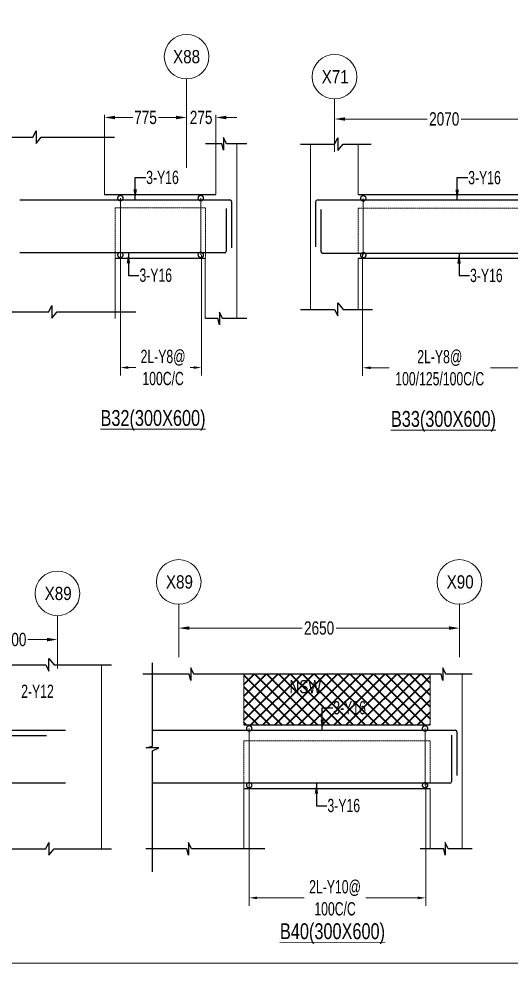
# Model space of a CAD drawing. Header units: millimetres. Extents: x -2697 to 288508, y -1308 to 60928.
# Drawn here: x 6101 to 10747, y 3901 to 12821 of the extents above; entities that cross this region are included whole.
import ezdxf
from ezdxf.enums import TextEntityAlignment as Align

# ---------------------------------------------------------------- set-up
doc = ezdxf.new("R2010")
doc.units = ezdxf.units.MM
doc.header["$LTSCALE"] = 100
for name, pattern in [('ACAD_ISO04W100', [30, 24, -3, 0, -3]), ('CONTINOUS', [0]), ('CONTINU', [0]), ('HIDDEN', [0.375, 0.25, -0.125])]:
    doc.linetypes.add(name, pattern=pattern)
doc.layers.get('Defpoints').update_dxf_attribs({"color": 1, "lineweight": 0})
for name, color, linetype in [('-S-ARROW', 253, 'Continuous'), ('-S-MISC', 8, 'Continuous'), ('-STR-BEAM', 7, 'CONTINU'), ('-STR-REINF', 3, 'Continuous'), ('-STR-TEXT', 6, 'Continuous')]:
    doc.layers.add(name, color=color, linetype=linetype)
for name, color, linetype, lineweight in [('-S-STIRUP', 11, 'Continuous', 9), ('-S-TEXT', 6, 'Continuous', 0), ('-STR-COLUMN', 5, 'HIDDEN', 13), ('-STR-RF-DIM', 252, 'CONTINOUS', 20), ('A-ANNO-GRID-LINE', 252, 'ACAD_ISO04W100', 20), ('A-ANNO-GRID-TEXT', 13, 'Continuous', 15), ('GRID DIM', 252, 'Continuous', 9), ('S-COL HATCH', 9, 'Continuous', 35), ('SEC TEXT', 9, 'Continuous', 18), ('SLAB LINE', 254, 'HIDDEN', 20)]:
    doc.layers.add(name, color=color, linetype=linetype, lineweight=lineweight)
doc.styles.add('BEAM-LS', font='romans.shx', dxfattribs={"width": 0.8})
doc.styles.add('Dim.s & Anno.(Misc.)', font='ARIALN.TTF')
doc.styles.add('SOBHA', font='swisscl.ttf', dxfattribs={"width": 0.9})
doc.styles.add('sobha.sed', font='swisscl.ttf')
doc.dimstyles.new('S-50', dxfattribs={"dimscale": 50, "dimtxt": 2.5, "dimasz": 2, "dimexe": 0.5, "dimexo": 0.25, "dimgap": 0.25, "dimtad": 0, "dimdec": 0, "dimrnd": 0.0005, "dimzin": 0, "dimdsep": 46, "dimtxsty": 'sobha.sed', "dimblk": 'OBLIQUE', "dimcen": 0.09, "dimclrd": 8, "dimclre": 8, "dimclrt": 6, "dimadec": 0, "dimazin": 0, "dimtfac": 1, "dimtdec": 0, "dimtofl": 0, "dimtmove": 2, "dimatfit": 3, "dimfxl": 0.18, "dimtolj": 1, "dimtzin": 0, "dimlwd": -1, "dimlwe": -1, "dimarcsym": 0})
doc.dimstyles.new('S-DIM50', dxfattribs={"dimscale": 50, "dimtxt": 2.5, "dimasz": 1.5, "dimexe": 1.5, "dimexo": 1, "dimgap": 0.5, "dimtad": 0, "dimdec": 0, "dimzin": 0, "dimdsep": 46, "dimtxsty": 'SOBHA', "dimcen": 0.09, "dimclrd": 256, "dimclre": 256, "dimclrt": 6, "dimadec": 5, "dimazin": 0, "dimtfac": 1, "dimtdec": 0, "dimtofl": 0, "dimtmove": 0, "dimatfit": 3, "dimfxl": 0.18, "dimtolj": 1, "dimtzin": 0, "dimlwd": -1, "dimlwe": -1, "dimarcsym": 0})
doc.dimstyles.new('STIRUP', dxfattribs={"dimscale": 50, "dimtxt": 2.5, "dimasz": 2.2, "dimexe": 0, "dimexo": 0, "dimgap": 0.5, "dimtad": 0, "dimdec": 0, "dimzin": 0, "dimdsep": 46, "dimtxsty": 'BEAM-LS', "dimblk": 'DOTSMALL', "dimcen": 0.09, "dimclrd": 256, "dimclre": 256, "dimclrt": 256, "dimadec": 5, "dimazin": 0, "dimtfac": 1, "dimtdec": 0, "dimtofl": 0, "dimtmove": 0, "dimatfit": 3, "dimldrblk": 'DOTSMALL', "dimfxl": 0, "dimfxlon": 1, "dimtolj": 1, "dimtzin": 0, "dimlwd": -1, "dimlwe": -1, "dimarcsym": 0})

# ---------------------------------------------------------------- blocks, each defined once
blk = doc.blocks.new('_Oblique')
at = {"color": 0, "linetype": 'ByBlock', "lineweight": -2}
blk.add_line((-0.5, -0.5), (0.5, 0.5), dxfattribs=at)
blk = doc.blocks.new('*D86')
at = {"layer": '-STR-RF-DIM', "transparency": 16777216}
for p, q in [((9345.4, 10608.3), (9345.4, 9449.7)), ((11051.9, 10600.3), (11051.9, 9449.7)), ((9420.4, 9524.7), (9594.5, 9524.7)), ((10976.9, 9524.7), (10552.9, 9524.7))]:
    blk.add_line(p, q, dxfattribs=at)
for points in [[(9420.4, 9537.2), (9420.4, 9512.2), (9345.4, 9524.7)], [(10976.9, 9537.2), (10976.9, 9512.2), (11051.9, 9524.7)]]:
    blk.add_solid(points, dxfattribs=at)
at = {"layer": 'Defpoints', "color": 0, "transparency": 16777216}
for p in [(9345.4, 10608.3, 0), (11051.9, 10600.3, 0), (11051.9, 9524.7)]:
    blk.add_point(p, dxfattribs=at)
at = {"layer": '-STR-RF-DIM', "color": 6, "transparency": 16777216, "insert": (10073.7, 9524.7), "char_height": 125, "attachment_point": 5, "style": 'SOBHA'}
blk.add_mtext('\\A1;2L-Y8@\\P100/125/100C/C', dxfattribs=at)
blk = doc.blocks.new('_DotSmall')
at = {"color": 0, "linetype": 'ByBlock', "const_width": 0.5}
blk.add_lwpolyline([(-0.0625, 0, 1), (0.0625, 0, 1)], format="xyb", close=True, dxfattribs=at)
blk = doc.blocks.new('*D87')
at = {"layer": '-S-STIRUP', "ltscale": 100, "transparency": 16777216}
blk.add_line((9351.6, 10588.6), (9351.6, 11125.3), dxfattribs=at)
at = {"layer": 'Defpoints', "color": 0, "linetype": 'CONTINU', "ltscale": 100, "transparency": 16777216}
for p in [(9351.6, 11125.3), (9351.6, 11125.3), (9351.6, 10588.6)]:
    blk.add_point(p, dxfattribs=at)
at = {"layer": '-S-STIRUP', "linetype": 'CONTINU', "ltscale": 100, "transparency": 16777216, "xscale": 100, "yscale": 100, "zscale": 100}
for p, rotation in [((9351.6, 11125.3), 90), ((9351.6, 10588.6), 270)]:
    blk.add_blockref('_DotSmall', p, dxfattribs=dict(at, rotation=rotation))
blk = doc.blocks.new('A-SYMB_Grid')
blk.add_circle((0, 0), 4.21)
at = {"style": 'Dim.s & Anno.(Misc.)'}
blk.add_attdef('GRID', text='', height=3, dxfattribs=at).set_placement((0, 0), align=Align.MIDDLE_CENTER)
blk = doc.blocks.new('*D135')
at = {"layer": 'Defpoints', "color": 0, "transparency": 16777216}
for p in [(9080.1, 11922.8, 0), (11151.8, 11922.8, 0), (11151.8, 11874.8)]:
    blk.add_point(p, dxfattribs=at)
at = {"layer": 'GRID DIM', "transparency": 16777216}
for p, q in [((9080.1, 11910.3), (9080.1, 11849.8)), ((9180.1, 11874.8), (9955.1, 11874.8)), ((11051.8, 11874.8), (10276.8, 11874.8)), ((11151.8, 11910.3), (11151.8, 11849.8))]:
    blk.add_line(p, q, dxfattribs=at)
for points in [[(9180.1, 11891.5), (9180.1, 11858.2), (9080.1, 11874.8)], [(11051.8, 11891.5), (11051.8, 11858.2), (11151.8, 11874.8)]]:
    blk.add_solid(points, dxfattribs=at)
at = {"layer": 'GRID DIM', "color": 13, "transparency": 16777216, "insert": (10115.9, 11874.8), "char_height": 125, "attachment_point": 5, "style": 'sobha.sed'}
blk.add_mtext('\\A1;2070', dxfattribs=at)
blk = doc.blocks.new('*D387')
at = {"layer": '-STR-RF-DIM', "transparency": 16777216}
for p, q in [((7058.6, 10602.4), (7058.6, 9451.8)), ((7823.9, 10590.7), (7823.9, 9451.8)), ((7133.6, 9526.8), (7205.9, 9526.8)), ((7748.9, 9526.8), (7717.6, 9526.8))]:
    blk.add_line(p, q, dxfattribs=at)
for points in [[(7133.6, 9539.3), (7133.6, 9514.3), (7058.6, 9526.8)], [(7748.9, 9539.3), (7748.9, 9514.3), (7823.9, 9526.8)]]:
    blk.add_solid(points, dxfattribs=at)
at = {"layer": 'Defpoints', "color": 0, "transparency": 16777216}
for p in [(7058.6, 10602.4, 0), (7823.9, 10590.7, 178586.6), (7058.6, 9526.8)]:
    blk.add_point(p, dxfattribs=at)
at = {"layer": '-STR-RF-DIM', "color": 6, "transparency": 16777216, "insert": (7461.7, 9526.8), "char_height": 125, "attachment_point": 5, "style": 'SOBHA'}
blk.add_mtext('\\A1;2L-Y8@\\P100C/C', dxfattribs=at)
blk = doc.blocks.new('*D388')
at = {"layer": '-S-STIRUP', "ltscale": 100, "transparency": 16777216}
blk.add_line((7817.7, 10590.7), (7817.7, 11127.4), dxfattribs=at)
at = {"layer": 'Defpoints', "color": 0, "linetype": 'CONTINU', "ltscale": 100, "transparency": 16777216}
for p in [(7817.7, 11127.4), (7817.7, 11127.4), (7817.7, 10590.7)]:
    blk.add_point(p, dxfattribs=at)
at = {"layer": '-S-STIRUP', "linetype": 'CONTINU', "ltscale": 100, "transparency": 16777216, "xscale": 100, "yscale": 100, "zscale": 100}
for p, rotation in [((7817.7, 11127.4), 90), ((7817.7, 10590.7), 270)]:
    blk.add_blockref('_DotSmall', p, dxfattribs=dict(at, rotation=rotation))
blk = doc.blocks.new('*D389')
at = {"layer": '-S-STIRUP', "ltscale": 100, "transparency": 16777216}
blk.add_line((7058.6, 10590.7), (7058.6, 11127.4), dxfattribs=at)
at = {"layer": 'Defpoints', "color": 0, "linetype": 'CONTINU', "ltscale": 100, "transparency": 16777216}
for p in [(7058.6, 11127.4), (7058.6, 11127.4), (7058.6, 10590.7)]:
    blk.add_point(p, dxfattribs=at)
at = {"layer": '-S-STIRUP', "linetype": 'CONTINU', "ltscale": 100, "transparency": 16777216, "xscale": 100, "yscale": 100, "zscale": 100}
for p, rotation in [((7058.6, 11127.4), 90), ((7058.6, 10590.7), 270)]:
    blk.add_blockref('_DotSmall', p, dxfattribs=dict(at, rotation=rotation))
blk = doc.blocks.new('*D371')
at = {"layer": '-STR-RF-DIM', "transparency": 16777216}
for p, q in [((8274.7, 5592.9), (8274.7, 4442.4)), ((9941, 5600.9), (9941, 4442.4)), ((8349.7, 4517.4), (8794.1, 4517.4)), ((9866, 4517.4), (9376.3, 4517.4))]:
    blk.add_line(p, q, dxfattribs=at)
for points in [[(8349.7, 4529.9), (8349.7, 4504.9), (8274.7, 4517.4)], [(9866, 4529.9), (9866, 4504.9), (9941, 4517.4)]]:
    blk.add_solid(points, dxfattribs=at)
at = {"layer": 'Defpoints', "color": 0, "transparency": 16777216}
for p in [(8274.7, 5592.9, 0), (9941, 5600.9, 0), (8274.7, 4517.4)]:
    blk.add_point(p, dxfattribs=at)
at = {"layer": '-STR-RF-DIM', "color": 6, "transparency": 16777216, "insert": (9085.2, 4517.4), "char_height": 125, "attachment_point": 5, "style": 'SOBHA'}
blk.add_mtext('\\A1;2L-Y10@\\P100C/C', dxfattribs=at)
blk = doc.blocks.new('*D372')
at = {"layer": '-S-STIRUP', "ltscale": 100, "transparency": 16777216}
blk.add_line((9934.8, 5581.2), (9934.8, 6117.9), dxfattribs=at)
at = {"layer": 'Defpoints', "color": 0, "linetype": 'CONTINU', "ltscale": 100, "transparency": 16777216}
for p in [(9934.8, 6117.9), (9934.8, 6117.9), (9934.8, 5581.2)]:
    blk.add_point(p, dxfattribs=at)
at = {"layer": '-S-STIRUP', "linetype": 'CONTINU', "ltscale": 100, "transparency": 16777216, "xscale": 100, "yscale": 100, "zscale": 100}
for p, rotation in [((9934.8, 6117.9), 90), ((9934.8, 5581.2), 270)]:
    blk.add_blockref('_DotSmall', p, dxfattribs=dict(at, rotation=rotation))
blk = doc.blocks.new('*D373')
at = {"layer": '-S-STIRUP', "ltscale": 100, "transparency": 16777216}
blk.add_line((8274.7, 5581.2), (8274.7, 6117.9), dxfattribs=at)
at = {"layer": 'Defpoints', "color": 0, "linetype": 'CONTINU', "ltscale": 100, "transparency": 16777216}
for p in [(8274.7, 6117.9), (8274.7, 6117.9), (8274.7, 5581.2)]:
    blk.add_point(p, dxfattribs=at)
at = {"layer": '-S-STIRUP', "linetype": 'CONTINU', "ltscale": 100, "transparency": 16777216, "xscale": 100, "yscale": 100, "zscale": 100}
for p, rotation in [((8274.7, 6117.9), 90), ((8274.7, 5581.2), 270)]:
    blk.add_blockref('_DotSmall', p, dxfattribs=dict(at, rotation=rotation))
blk = doc.blocks.new('*D203')
at = {"layer": 'Defpoints', "color": 0, "transparency": 16777216}
for p in [(7683.4, 11889), (7683.4, 11532.4, 0), (7958.3, 11567.8, 0)]:
    blk.add_point(p, dxfattribs=at)
at = {"layer": 'GRID DIM', "transparency": 16777216}
for p, q in [((7583.4, 11889), (7483.4, 11889)), ((7683.4, 11544.9), (7683.4, 11914)), ((7958.3, 11580.3), (7958.3, 11914)), ((8058.3, 11889), (8158.3, 11889))]:
    blk.add_line(p, q, dxfattribs=at)
for points in [[(7583.4, 11905.7), (7583.4, 11872.4), (7683.4, 11889)], [(8058.3, 11905.7), (8058.3, 11872.4), (7958.3, 11889)]]:
    blk.add_solid(points, dxfattribs=at)
at = {"layer": 'GRID DIM', "color": 13, "transparency": 16777216, "insert": (7820.9, 11889), "char_height": 125, "attachment_point": 5, "style": 'sobha.sed'}
blk.add_mtext('\\A1;275', dxfattribs=at)
blk = doc.blocks.new('*D204')
at = {"layer": 'Defpoints', "color": 0, "transparency": 16777216}
for p in [(7683.4, 11889), (6908.3, 11567.8, 0), (7683.4, 11532.4, 0)]:
    blk.add_point(p, dxfattribs=at)
at = {"layer": 'GRID DIM', "transparency": 16777216}
for p, q in [((6908.3, 11580.3), (6908.3, 11914)), ((7008.3, 11889), (7174.7, 11889)), ((7583.4, 11889), (7417, 11889)), ((7683.4, 11544.9), (7683.4, 11914))]:
    blk.add_line(p, q, dxfattribs=at)
for points in [[(7008.3, 11905.7), (7008.3, 11872.4), (6908.3, 11889)], [(7583.4, 11905.7), (7583.4, 11872.4), (7683.4, 11889)]]:
    blk.add_solid(points, dxfattribs=at)
at = {"layer": 'GRID DIM', "color": 13, "transparency": 16777216, "insert": (7295.9, 11889), "char_height": 125, "attachment_point": 5, "style": 'sobha.sed'}
blk.add_mtext('\\A1;775', dxfattribs=at)
blk = doc.blocks.new('*D263')
at = {"layer": 'Defpoints', "color": 0, "transparency": 16777216}
for p in [(6464.6, 6957.3), (5664.6, 6747.8), (6464.6, 6683.9)]:
    blk.add_point(p, dxfattribs=at)
at = {"layer": 'GRID DIM', "transparency": 16777216}
for p, q in [((5664.6, 6760.3), (5664.6, 6982.3)), ((5764.6, 6957.3), (5942.8, 6957.3)), ((6364.6, 6957.3), (6186.5, 6957.3)), ((6464.6, 6696.4), (6464.6, 6982.3))]:
    blk.add_line(p, q, dxfattribs=at)
for points in [[(5764.6, 6973.9), (5764.6, 6940.6), (5664.6, 6957.3)], [(6364.6, 6973.9), (6364.6, 6940.6), (6464.6, 6957.3)]]:
    blk.add_solid(points, dxfattribs=at)
at = {"layer": 'GRID DIM', "color": 13, "transparency": 16777216, "insert": (6064.6, 6957.3), "char_height": 125, "attachment_point": 5, "style": 'sobha.sed'}
blk.add_mtext('\\A1;800', dxfattribs=at)
blk = doc.blocks.new('*D265')
at = {"layer": 'Defpoints', "color": 0, "transparency": 16777216}
for p in [(7609.6, 7065.9), (10259.6, 6919.3), (7609.6, 6792.6)]:
    blk.add_point(p, dxfattribs=at)
at = {"layer": 'GRID DIM', "transparency": 16777216}
for p, q in [((7609.6, 6805.1), (7609.6, 7090.9)), ((7709.6, 7065.9), (8773.8, 7065.9)), ((10159.6, 7065.9), (9095.4, 7065.9)), ((10259.6, 6931.8), (10259.6, 7090.9))]:
    blk.add_line(p, q, dxfattribs=at)
for points in [[(7709.6, 7082.6), (7709.6, 7049.2), (7609.6, 7065.9)], [(10159.6, 7082.6), (10159.6, 7049.2), (10259.6, 7065.9)]]:
    blk.add_solid(points, dxfattribs=at)
at = {"layer": 'GRID DIM', "color": 13, "transparency": 16777216, "insert": (8934.6, 7065.9), "char_height": 125, "attachment_point": 5, "style": 'sobha.sed'}
blk.add_mtext('\\A1;2650', dxfattribs=at)

msp = doc.modelspace()

# ---------------------------------------------------------------- hatches: boundary and pattern name
at = {"layer": 'S-COL HATCH'}
h = msp.add_hatch(dxfattribs=at)
h.set_pattern_fill('ANSI37', color=8, scale=25)
h.set_pattern_definition([(45, (-72104.59, -195590.43), (-56.1266, 56.1266), []), (135, (-72104.59, -195590.43), (-56.1266, -56.1266), [])])
h.paths.add_polyline_path([(9984.53, 5550.95), (8224.72, 5550.95)])
h.paths.add_polyline_path([(8224.72, 6150.95), (9984.53, 6150.95), (9984.53, 6630.05), (8224.72, 6630.05)])

# ---------------------------------------------------------------- linework, layer by layer
at = {"layer": '-S-MISC', "linetype": 'ByBlock', "ltscale": 1000, "elevation": 0}
for points in [[(5714.72, 11703.32), (6231.17, 11703.32), (6262.04, 11762.98), (6262.04, 11642.81), (6311.89, 11703.32), (7004.19, 11703.32)], [(8252.15, 11639.5), (8059.64, 11639.5), (8031.18, 11699.16), (8031.18, 11578.99), (8016.03, 11639.5), (7862.5, 11639.5)], [(8758.05, 11637.37), (9079.65, 11637.37), (9110.52, 11697.03), (9110.52, 11576.87), (9160.37, 11637.37), (9427.56, 11637.37)], [(5632.36, 10053.32), (6382.02, 10053.32), (6412.88, 10112.98), (6412.88, 9992.81), (6462.73, 10053.32), (7203.42, 10053.32)], [(8758.05, 10076.46), (9079.65, 10076.46), (9110.52, 10016.8), (9110.52, 10136.97), (9160.37, 10076.46), (9437.56, 10076.46)], [(8252.15, 9989.5), (8023.38, 9989.5), (7994.91, 10049.16), (7994.91, 9928.99), (7979.76, 9989.5), (7862.5, 9989.5)], [(5458.72, 6719.14), (6353.44, 6719.14), (6384.31, 6659.48), (6384.31, 6779.64), (6434.16, 6719.14), (6975.62, 6719.14)], [(9888.69, 6630.05), (7752.66, 6630.05), (7724.19, 6689.7), (7724.19, 6569.54), (7709.04, 6630.05), (7271.63, 6630.05)], [(7361.67, 4762.09), (7361.67, 5906.71), (7421.33, 5935.18), (7301.17, 5935.18), (7361.67, 5950.33), (7361.67, 6738.15)], [(10378.34, 6630.05), (10130.3, 6630.05), (10101.83, 6689.7), (10101.83, 6569.54), (10086.68, 6630.05), (9888.69, 6630.05)], [(5458.72, 4980.05), (6353.44, 4980.05), (6384.31, 5039.7), (6384.31, 4919.54), (6434.16, 4980.05), (6975.62, 4980.05)], [(8421.62, 4980.05), (7729.2, 4980.05), (7700.73, 5039.7), (7700.73, 4919.54), (7685.58, 4980.05), (7298.67, 4980.05)], [(10378.34, 4980.05), (10154.16, 4980.05), (10125.7, 5039.7), (10125.7, 4919.54), (10110.55, 4980.05), (9888.69, 4980.05)]]:
    msp.add_lwpolyline(points, dxfattribs=at)
at = {"layer": '-STR-BEAM'}
for p, q in [((6908.34, 11160.4, 0), (7958.34, 11160.4, 0)), ((11101.86, 11158.27, 0), (9301.86, 11158.27, 0)), ((7008.6, 10560.4, 0), (7858.6, 10560.4, 0)), ((11101.86, 10558.27, 0), (9301.86, 10558.27, 0)), ((8224.72, 6150.95), (9984.53, 6150.95, 0)), ((8224.72, 5550.95), (9984.53, 5550.95, 0))]:
    msp.add_line(p, q, dxfattribs=at)
at = {"layer": '-STR-COLUMN', "linetype": 'Continuous', "ltscale": 10}
for p, q in [((6908.34, 11703.32, 0), (6908.34, 11160.4, 0)), ((7958.34, 11639.5, 0), (7958.34, 11160.4, 0)), ((8158.34, 11639.5, 0), (8158.34, 9989.5, 0)), ((8851.86, 11637.37, 0), (8851.86, 10076.46, 0)), ((9301.86, 11637.37, 0), (9301.86, 11158.27, 0)), ((7008.6, 10560.4, 0), (7008.6, 9989.5, 0)), ((7858.6, 10560.4, 0), (7858.6, 9989.5, 0)), ((9301.86, 10558.27, 0), (9301.86, 10076.46, 0)), ((9301.86, 10076.46, 0), (9301.86, 10555.56, 0)), ((6879.77, 6719.14, 0), (6879.77, 4980.05, 0)), ((8224.72, 6630.05), (8224.72, 6150.95)), ((9984.53, 6630.05), (9984.53, 6150.95)), ((10284.53, 6630.05, 0), (10284.53, 4980.05, 0)), ((8224.72, 5550.95), (8224.72, 4980.05)), ((9984.53, 5550.95), (9984.53, 4980.05))]:
    msp.add_line(p, q, dxfattribs=at)
at = {"layer": '-STR-REINF', "ltscale": 10}
for p, q in [((6108.44, 11110.4, 0), (8093.34, 11110.4, 0)), ((8108.34, 11095.4, 0), (8108.34, 10657.32, 0)), ((8901.86, 11093.27, 0), (8901.86, 10667.89, 0)), ((11740.59, 11108.27, 0), (8916.86, 11108.27, 0)), ((8058.34, 11029.97, 0), (8058.34, 10625.4, 0)), ((8951.86, 11020.6, 0), (8951.86, 10623.27, 0)), ((8043.34, 10610.4, 0), (6108.44, 10610.4, 0)), ((8966.86, 10608.27, 0), (11740.59, 10608.27, 0)), ((3982.65, 6100.95, 0), (6539.47, 6100.95, 0)), ((7361.67, 6100.95, 0), (10219.53, 6100.95, 0)), ((10234.53, 6085.95, 0), (10234.53, 5673.07, 0)), ((4182.65, 6050.95, 0), (6362.47, 6050.95, 0)), ((10184.53, 6052.9, 0), (10184.53, 5615.95, 0)), ((6539.47, 5600.95, 0), (3982.65, 5600.95, 0)), ((10169.53, 5600.95, 0), (7361.67, 5600.95, 0))]:
    msp.add_line(p, q, dxfattribs=at)
for centre, start, end in [((8093.34, 11095.4, 0), 0, 90), ((8916.86, 11093.27, 0), 90, 180), ((10219.53, 6085.95, 0), 0, 90)]:
    msp.add_arc(centre, 15, start, end, dxfattribs=at)
at = {"layer": '-STR-REINF', "ltscale": 10, "extrusion": (5.4182e-08, -3.78616e-09, 1)}
for centre in [(8043.34, 10625.4, 0), (10169.53, 5615.95, 0)]:
    msp.add_arc(centre, 15, 270, 0, dxfattribs=at)
at = {"layer": '-STR-REINF', "ltscale": 10, "extrusion": (-5.4182e-08, -3.78616e-09, 1)}
msp.add_arc((8966.86, 10623.27, 0), 15, 180, 270, dxfattribs=at)
at = {"layer": 'A-ANNO-GRID-LINE', "ltscale": 40}
for p, q in [((7683.38, 12253.06, 0), (7683.38, 11413.24, 0)), ((9080.05, 12063.82, 0), (9080.05, 11564.98, 0)), ((7609.57, 7291.41), (7609.57, 6792.57)), ((10259.57, 7291.41), (10259.57, 6792.57)), ((10259.57, 7291.41), (10259.57, 6792.57)), ((6464.62, 7182.79), (6464.62, 6683.95))]:
    msp.add_line(p, q, dxfattribs=at)
at = {"layer": 'Defpoints', "color": 8}
msp.add_lwpolyline([(-2696.85, 31070.56), (32364.23, 31070.56), (32364.23, 3901.12), (-2696.85, 3901.12)], close=True, dxfattribs=at)
at = {"layer": 'Defpoints', "color": 1}
msp.add_lwpolyline([(-2696.85, 31070.56), (32364.23, 31070.56), (32364.23, 3901.12), (-2696.85, 3901.12)], close=True, dxfattribs=at)
at = {"layer": 'SLAB LINE', "color": 9, "linetype": 'HIDDEN', "ltscale": 0.1}
for p, q in [((7008.6, 11035.65, 0), (7008.6, 10560.4, 0)), ((7863.36, 11035.65, 0), (7008.6, 11035.65, 0)), ((7863.36, 11035.65, 0), (7863.36, 10560.4, 0)), ((9301.86, 11033.52, 0), (9301.86, 10608.27, 0)), ((9301.86, 11033.52, 0), (11101.86, 11033.52, 0)), ((8224.72, 6001.2), (8224.72, 5550.95)), ((9984.53, 6001.2, 0), (8224.72, 6001.2, 0)), ((9984.53, 6001.2), (9984.53, 5600.95))]:
    msp.add_line(p, q, dxfattribs=at)

# ---------------------------------------------------------------- block references
at = {"layer": 'A-ANNO-GRID-TEXT'}
ref = msp.add_blockref('A-SYMB_Grid', (7683.38, 12463.69, 0), dxfattribs=dict(at, xscale=50, yscale=50, zscale=50))
ref.add_attrib('GRID', 'X88', dxfattribs={"layer": '0', "height": 125, "style": 'Dim.s & Anno.(Misc.)'}).set_placement((7683.38, 12463.69, 0), align=Align.MIDDLE_CENTER)
ref = msp.add_blockref('A-SYMB_Grid', (9080.05, 12274.45, 0), dxfattribs=dict(at, xscale=-50, yscale=50, zscale=50))
ref.add_attrib('GRID', 'X71', dxfattribs={"layer": '0', "height": 125, "style": 'Dim.s & Anno.(Misc.)'}).set_placement((9086.7, 12274.45, 0), align=Align.MIDDLE_CENTER)
ref = msp.add_blockref('A-SYMB_Grid', (7609.57, 7502.04), dxfattribs=dict(at, xscale=-50, yscale=50, zscale=50))
ref.add_attrib('GRID', 'X89', dxfattribs={"layer": '0', "height": 125, "style": 'Dim.s & Anno.(Misc.)'}).set_placement((7616.22, 7502.04), align=Align.MIDDLE_CENTER)
ref = msp.add_blockref('A-SYMB_Grid', (10259.57, 7502.04), dxfattribs=dict(at, xscale=-50, yscale=50, zscale=50))
ref.add_attrib('GRID', 'X90', dxfattribs={"layer": '0', "height": 125, "style": 'Dim.s & Anno.(Misc.)'}).set_placement((10266.22, 7502.04), align=Align.MIDDLE_CENTER)
ref = msp.add_blockref('A-SYMB_Grid', (6464.62, 7393.42), dxfattribs=dict(at, xscale=-50, yscale=50, zscale=50))
ref.add_attrib('GRID', 'X89', dxfattribs={"layer": '0', "height": 125, "style": 'Dim.s & Anno.(Misc.)'}).set_placement((6471.27, 7393.42), align=Align.MIDDLE_CENTER)

# ---------------------------------------------------------------- texts
at = {"layer": '-S-TEXT', "color": 6, "style": 'sobha.sed'}
msp.add_text('NSW', height=125, dxfattribs=at).set_placement((8655.39, 6450.09, 178586.59))
at = {"layer": '-STR-TEXT', "color": 6, "char_height": 125, "style": 'SOBHA'}
for s, insert, attachment_point in [('\\A1;3-Y16', (7302.38, 11385.67, 0), 1), ('\\A1;3-Y16', (10342.12, 11383.55, 0), 1), ('\\A1;3-Y16', (7238.71, 10335.13, 0), 7), ('\\A1;3-Y16', (10359.72, 10333, 0), 7), ('\\A1;2-Y12', (6122.16, 6406.31, 0), 7), ('\\A1;3-Y16', (9068.12, 6376.22, 0), 1), ('\\A1;3-Y16', (9013.7, 5325.68, 0), 7)]:
    msp.add_mtext(s, dxfattribs=dict(at, insert=insert, attachment_point=attachment_point))
at = {"layer": 'SEC TEXT', "color": 1, "linetype": 'ByBlock', "style": 'sobha.sed'}
for s, rotation, p in [('%%UB32(300X600)', 0.010721, (6871.07, 8975.53)), ('%%UB33(300X600)', 359.989279, (9612.64, 8966.74, 0)), ('%%UB40(300X600)', 0.010721, (8565.3, 4127.39, 0))]:
    msp.add_text(s, height=150, rotation=rotation, dxfattribs=at).set_placement(p)

# ---------------------------------------------------------------- dimensions: what is measured, and where the dimension line sits
at = {"layer": '-S-STIRUP', "linetype": 'CONTINU', "ltscale": 100}
for base, p1, p2, picture, middle in [((7058.6, 11127.4, 0), (7058.6, 10590.69, 0), (7058.6, 11127.4, 0), '*D389', (7058.6, 10859.04, 0)), ((7817.67, 11127.4, 178586.59), (7817.67, 10590.69, 178586.59), (7817.67, 11127.4, 178586.59), '*D388', (7817.67, 10859.04, 178586.59)), ((9351.61, 11125.27, 178586.59), (9351.61, 10588.56, 178586.59), (9351.61, 11125.27, 178586.59), '*D87', (9351.61, 10856.92, 178586.59)), ((8274.72, 6117.95), (8274.72, 5581.23), (8274.72, 6117.95), '*D373', (8274.72, 5849.59)), ((9934.78, 6117.95, 178586.59), (9934.78, 5581.23, 178586.59), (9934.78, 6117.95, 178586.59), '*D372', (9934.78, 5849.59, 178586.59))]:
    dim = msp.add_linear_dim(base=base, p1=p1, p2=p2, angle=90, text=' ', dimstyle='STIRUP', override={"dimasz": 2}, dxfattribs=at)
    dim.commit()
    dim.dimension.update_dxf_attribs({"geometry": picture, "text_midpoint": middle})
at = {"layer": '-STR-RF-DIM'}
for base, p1, p2, text, picture, middle in [((7058.6, 9526.82), (7823.92, 10590.69, 178586.59), (7058.6, 10602.4, 0), '2L-Y8@\\P100C/C', '*D387', (7461.73, 9526.82)), ((8274.72, 4517.37, 0), (9941.03, 5600.95, 0), (8274.72, 5592.95), '2L-Y10@\\P100C/C', '*D371', (9085.21, 4517.37, 0))]:
    dim = msp.add_linear_dim(base=base, p1=p1, p2=p2, angle=180, text=text, dimstyle='S-DIM50', override={"dimscale": 1, "dimtxt": 125, "dimasz": 75, "dimexe": 75, "dimexo": 0, "dimgap": 25, "dimsah": 1, "dimcen": 4.5, "dimfxl": 75}, dxfattribs=at)
    dim.commit()
    dim.dimension.update_dxf_attribs({"geometry": picture, "text_midpoint": middle, "dimtype": 160})
dim = msp.add_linear_dim(base=(11051.86, 9524.69, 0), p1=(9345.36, 10608.27, 0), p2=(11051.86, 10600.27, 0), text='2L-Y8@\\P100/125/100C/C', dimstyle='S-DIM50', override={"dimscale": 1, "dimtxt": 125, "dimasz": 75, "dimexe": 75, "dimexo": 0, "dimgap": 25, "dimsah": 1, "dimcen": 4.5, "dimfxl": 75}, dxfattribs=at)
dim.commit()
dim.dimension.update_dxf_attribs({"geometry": '*D86', "text_midpoint": (10073.68, 9524.69, 0), "dimtype": 160})
at = {"layer": 'GRID DIM'}
for base, p1, p2, override, picture, middle in [((7683.38, 11889.02, 0), (6908.34, 11567.83, 0), (7683.38, 11532.43, 0), {"dimsah": 1, "dimclrd": 256, "dimclre": 256, "dimclrt": 13}, '*D204', (7295.86, 11889.02, 0)), ((11151.85, 11874.83, 0), (9080.05, 11922.83, 0), (11151.85, 11922.83, 0), {"dimrnd": 5, "dimsah": 1, "dimclrd": 256, "dimclre": 256, "dimclrt": 13}, '*D135', (10115.95, 11874.83, 0)), ((7609.57, 7065.9), (10259.57, 6919.32), (7609.57, 6792.57), {"dimsah": 1, "dimclrd": 256, "dimclre": 256, "dimclrt": 13, "dimtmove": 1}, '*D265', (8934.57, 7065.9)), ((6464.62, 6957.28), (5664.62, 6747.75), (6464.62, 6683.95), {"dimsah": 1, "dimclrd": 256, "dimclre": 256, "dimclrt": 13, "dimtmove": 1}, '*D263', (6064.62, 6957.28))]:
    dim = msp.add_linear_dim(base=base, p1=p1, p2=p2, dimstyle='S-50', override=override, dxfattribs=at)
    dim.commit()
    dim.dimension.update_dxf_attribs({"geometry": picture, "text_midpoint": middle})
dim = msp.add_linear_dim(base=(7683.38, 11889.02, 0), p1=(7958.34, 11567.83, 0), p2=(7683.38, 11532.43, 0), angle=180, dimstyle='S-50', override={"dimsah": 1, "dimclrd": 256, "dimclre": 256, "dimclrt": 13}, dxfattribs=at)
dim.commit()
dim.dimension.update_dxf_attribs({"geometry": '*D203', "text_midpoint": (7820.86, 11889.02, 0)})

# ---------------------------------------------------------------- leaders
at = {"layer": '-S-ARROW', "annotation_type": 0, "has_hookline": 1, "hookline_direction": 1, "text_width": 318.41}
for points in [[(7198.34, 11110.4), (7198.34, 11323.17), (7297.38, 11323.17)], [(10238.08, 11108.27, 0), (10238.08, 11321.05, 0), (10337.12, 11321.05, 0)], [(7134.67, 10610.4), (7134.67, 10397.63), (7233.71, 10397.63)], [(10255.68, 10608.27, 0), (10255.68, 10395.5, 0), (10354.72, 10395.5, 0)], [(8964.08, 6100.95, 0), (8964.08, 6313.72, 0), (9063.12, 6313.72, 0)], [(8909.66, 5600.95, 0), (8909.66, 5388.18, 0), (9008.7, 5388.18, 0)]]:
    msp.add_leader(points, dimstyle='S-50', override={"dimasz": 2, "dimgap": 0.1, "dimtad": 0}, dxfattribs=at)

doc.saveas('drawing.dxf')
